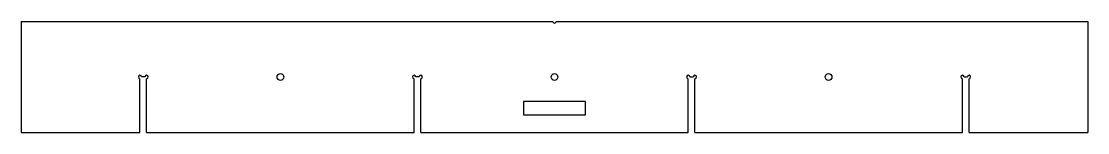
# Model space of a CAD drawing. Header units: millimetres. Extents: x -481 to 481, y 0 to 100.
import ezdxf

# ---------------------------------------------------------------- set-up
doc = ezdxf.new("R2010")
doc.units = ezdxf.units.MM

msp = doc.modelspace()

# ---------------------------------------------------------------- linework, layer by layer
at = {"color": 7, "linetype": 'Continuous', "lineweight": 25}
for p, q in [((-481.37, 100), (-1.5, 100)), ((-481.37, 100), (-481.37, 0)), ((1.5, 100), (481.37, 100)), ((481.37, 100), (481.37, 0)), ((-374.23, 0), (-374.23, 48.5)), ((-369.73, 50), (-372.73, 50)), ((-368.23, 0), (-368.23, 48.5)), ((-126.71, 0), (-126.71, 48.5)), ((-122.21, 50), (-125.21, 50)), ((-120.71, 0), (-120.71, 48.5)), ((120.71, 0), (120.71, 48.5)), ((122.21, 50), (125.21, 50)), ((126.71, 0), (126.71, 48.5)), ((368.23, 0), (368.23, 48.5)), ((369.73, 50), (372.73, 50)), ((374.23, 0), (374.23, 48.5)), ((-27.98, 28), (-27.98, 16)), ((28.02, 28), (-27.98, 28)), ((28.02, 16), (28.02, 28)), ((-27.98, 16), (28.02, 16)), ((-481.37, 0), (-374.23, 0)), ((-368.23, 0), (-126.71, 0)), ((-120.71, 0), (120.71, 0)), ((126.71, 0), (368.23, 0)), ((374.23, 0), (481.37, 0))]:
    msp.add_line(p, q, dxfattribs=at)
for centre in [(-247.48, 50), (0, 50), (247.48, 50)]:
    msp.add_circle(centre, 3, dxfattribs=at)
for centre, start, end in [((0, 100), 180, 0), ((-374.23, 50), 0, 270), ((-368.23, 50), 270, 180), ((-126.71, 50), 0, 270), ((-120.71, 50), 270, 180), ((120.71, 50), 0, 270), ((126.71, 50), 270, 180), ((368.23, 50), 0, 270), ((374.23, 50), 270, 180)]:
    msp.add_arc(centre, 1.5, start, end, dxfattribs=at)

doc.saveas('drawing.dxf')
